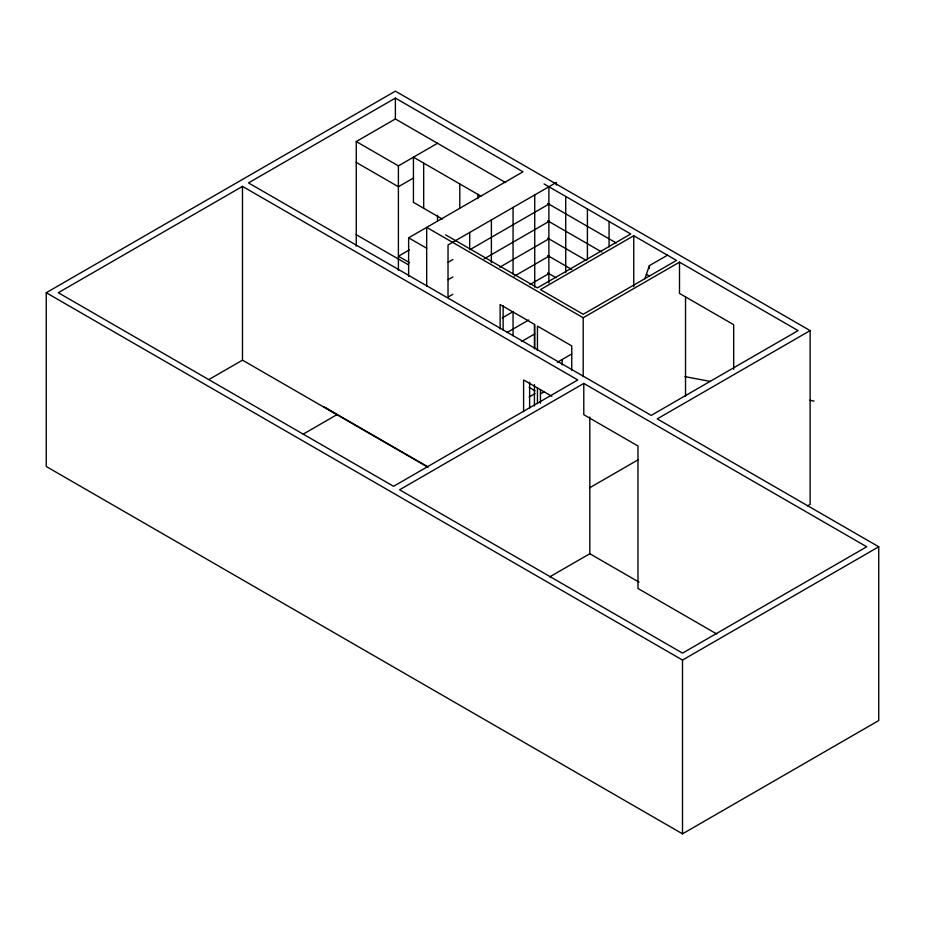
<?xml version="1.0" encoding="UTF-8"?>
<svg xmlns="http://www.w3.org/2000/svg" width="925" height="925" viewBox="0 0 925 925"><rect width="100%" height="100%" fill="white"/><g stroke="black" fill="none" stroke-linecap="round" stroke-linejoin="round"><path stroke-width="1.39" d="M644.887 278.656L649.408 265.625L667.468 255.196M810.127 330.607L657.236 418.886L878.75 546.779L878.75 720.54L682.511 833.841L46.25 466.501L46.25 292.728L395.38 91.159L810.127 330.607L810.127 504.379L807.641 505.813M242.489 186.387L58.287 292.728L393.576 486.307L577.778 379.955L242.489 186.387L242.489 360.149L427.581 467.021M408.63 276.436L408.63 237.817L522.995 171.784L395.38 98.108L248.501 182.907L651.212 415.406L798.09 330.607L679.505 262.145L583.189 317.749L426.679 227.388L426.679 286.368M356.252 246.119L356.252 141.548L395.38 118.967L505.651 182.63M356.252 141.548L398.397 165.876L437.513 143.294M413.44 178.039L398.397 186.734L356.252 162.407M409.393 249.889L398.397 256.237L409.578 262.688M208.888 379.551L242.489 360.149M448.035 262.33L452.857 259.543M470.894 249.126L549.184 203.939M448.024 279.72L452.845 276.922M484.157 258.85L549.184 221.306M452.88 294.289L448.024 297.087L448.035 244.952L556.399 182.433L556.399 185.104M499.824 267.186L549.184 238.685M514.265 276.217L549.184 256.063M529.921 284.565L549.184 273.442M633.752 235.736L540.454 289.606L583.189 314.28L676.499 260.411L633.752 235.736L633.752 286.646M502.229 317.922L513.063 311.667L513.063 335.729M303.215 434.126L336.908 414.666L323.866 406.792L428.206 467.033M507.039 332.526L528.718 320.015M521.492 341.556L534.731 333.913M557.312 362.311L571.754 353.963M529.192 396.964L535.089 393.553M540.454 393.888L544.062 391.772M583.791 383.436L399.6 489.776L682.511 653.119L866.713 546.779L583.791 383.436L583.791 414.712L637.972 445.989L637.972 588.485L716.713 633.949M589.433 487.914L638.1 459.817M549.762 576.853L589.815 553.728L639.059 582.16M46.25 292.728L682.511 660.068L878.75 546.779M684.893 376.614L710.458 381.447M809.826 400.282L814.093 401.092M544.073 183.948L630.746 233.99L537.448 287.86L445.642 234.869M547.681 203.419L616.304 243.021M646.402 274.309L649.408 276.043M547.669 220.774L601.851 252.062M480.861 196.112L413.44 157.192L413.44 202.367L442.358 219.063M547.669 238.153L586.196 260.399M547.669 255.531L571.754 269.441M547.658 272.91L556.098 277.778M408.63 237.817L426.679 248.247M356.252 234.696L408.63 264.932M551.913 396.305L523.596 379.955L523.596 411.625M529.192 387.425L535.089 390.836M733.675 369.318L733.675 324.698L679.505 293.422L679.505 262.145M685.529 297.145L685.529 396.455M682.511 660.068L682.511 833.841M649.408 265.625L649.408 268.447M609.078 221.48L609.078 246.871M589.815 416.99L589.815 553.728M587.41 208.969L587.41 259.763M583.189 317.749L583.189 376.637M571.754 370.266L571.754 345.904L537.448 326.097L537.448 350.459M565.73 196.458L565.73 272.655M562.123 359.524L562.123 364.878M548.883 186.734L548.883 282.946M540.454 389.448L540.454 403.219M537.448 387.714L537.448 403.485M534.731 194.944L534.731 287.132M534.731 324.559L534.731 348.621M534.43 348.713L534.43 324.351L500.124 304.545L500.124 328.907M534.43 384.546L534.43 406.04M529.62 382.245L529.62 408.145M513.063 207.408L513.063 274.239M503.131 305.678L503.131 330.04M491.395 219.919L491.395 262.688M477.855 194.377L477.855 198.609M469.703 232.441L469.692 249.819M459.794 183.948L459.794 207.952M437.513 215.294L437.513 220.948M423.673 163.101L423.673 208.275M398.397 165.876L398.397 270.435M395.38 98.108L395.38 118.967"/></g></svg>
